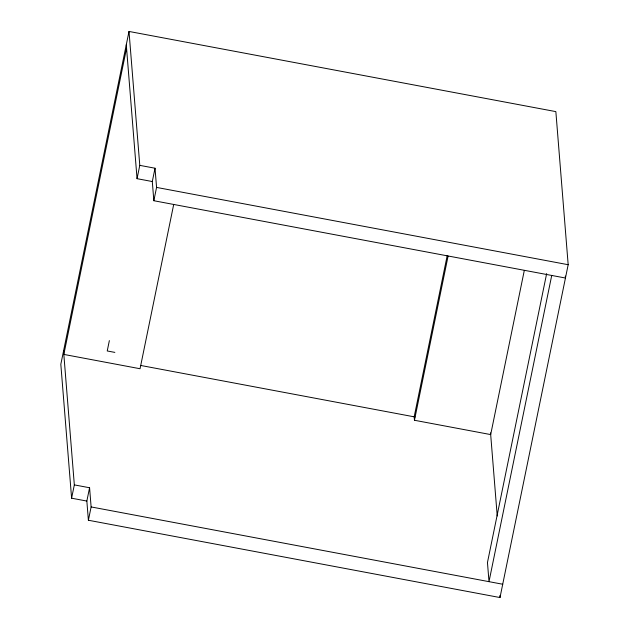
<?xml version="1.0" encoding="UTF-8"?>
<svg xmlns="http://www.w3.org/2000/svg" width="629" height="629" viewBox="0 0 629 629"><rect width="100%" height="100%" fill="white"/><g stroke="black" fill="none" stroke-linecap="round" stroke-linejoin="round"><path stroke-width="0.94" d="M129.008 31.45L60.824 364.285L71.604 498.199L86.849 501.061L88.39 520.246L499.992 597.55L568.176 264.715L555.855 111.616L129.008 31.45L139.78 165.356L137.051 178.675L152.297 181.537L153.838 200.722L565.447 278.026L565.29 276.076M126.555 48.205L63.836 354.418L140.055 368.736L173.675 204.59M71.604 498.199L74.332 484.888L63.553 350.974M109.36 340.611L107.237 350.966L114.855 352.397M86.849 501.061L89.577 487.75L74.332 484.888M152.297 181.537L155.025 168.226L139.78 165.356M88.39 520.246L91.119 506.935L89.577 487.75M153.838 200.722L156.566 187.411L155.025 168.226M447.211 255.563L414.181 416.823L414.456 420.266L490.683 434.584L524.303 270.439M414.456 420.266L448.084 256.121M546.648 273.591L487.459 562.523L489 581.66L551.727 275.447M156.566 187.411L568.176 264.715M140.81 365.48L415.077 416.996M91.119 506.935L502.72 584.239M490.541 432.862L497.232 515.977M499.835 595.6L499.992 597.55M126.28 44.761L137.051 178.675"/></g></svg>
